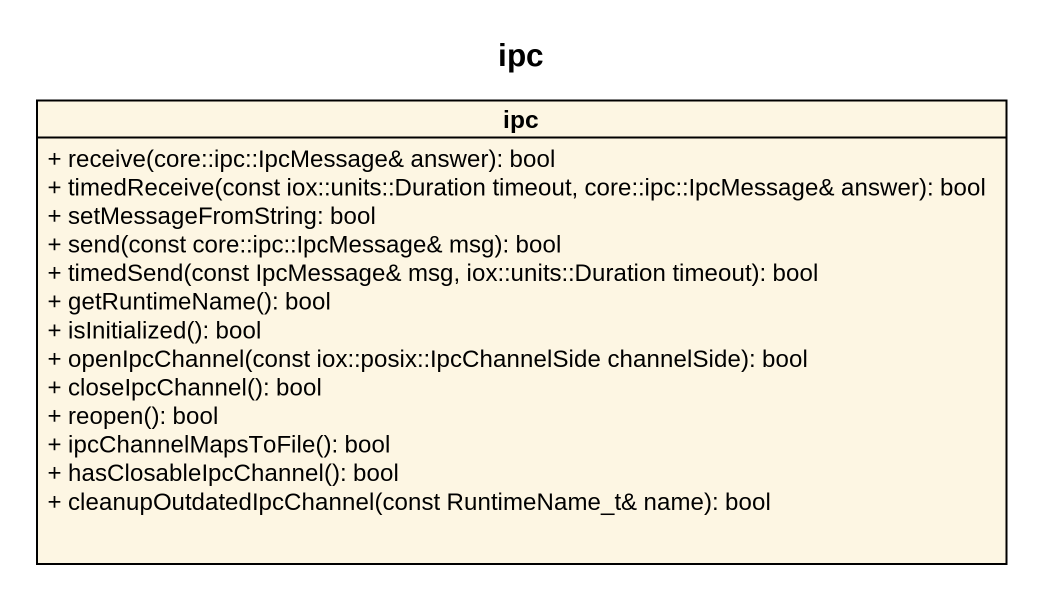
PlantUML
@startuml
title ipc
hide circle
hide empty members
skinparam classAttributeIconSize 0
class ipc {
  {field} + receive(core::ipc::IpcMessage& answer): bool
  {field} + timedReceive(const iox::units::Duration timeout, core::ipc::IpcMessage& answer): bool
  + setMessageFromString: bool
  {field} + send(const core::ipc::IpcMessage& msg): bool
  {field} + timedSend(const IpcMessage& msg, iox::units::Duration timeout): bool
  {field} + getRuntimeName(): bool
  {field} + isInitialized(): bool
  {field} + openIpcChannel(const iox::posix::IpcChannelSide channelSide): bool
  {field} + closeIpcChannel(): bool
  {field} + reopen(): bool
  {field} + ipcChannelMapsToFile(): bool
  {field} + hasClosableIpcChannel(): bool
  {field} + cleanupOutdatedIpcChannel(const RuntimeName_t& name): bool
}
@enduml
